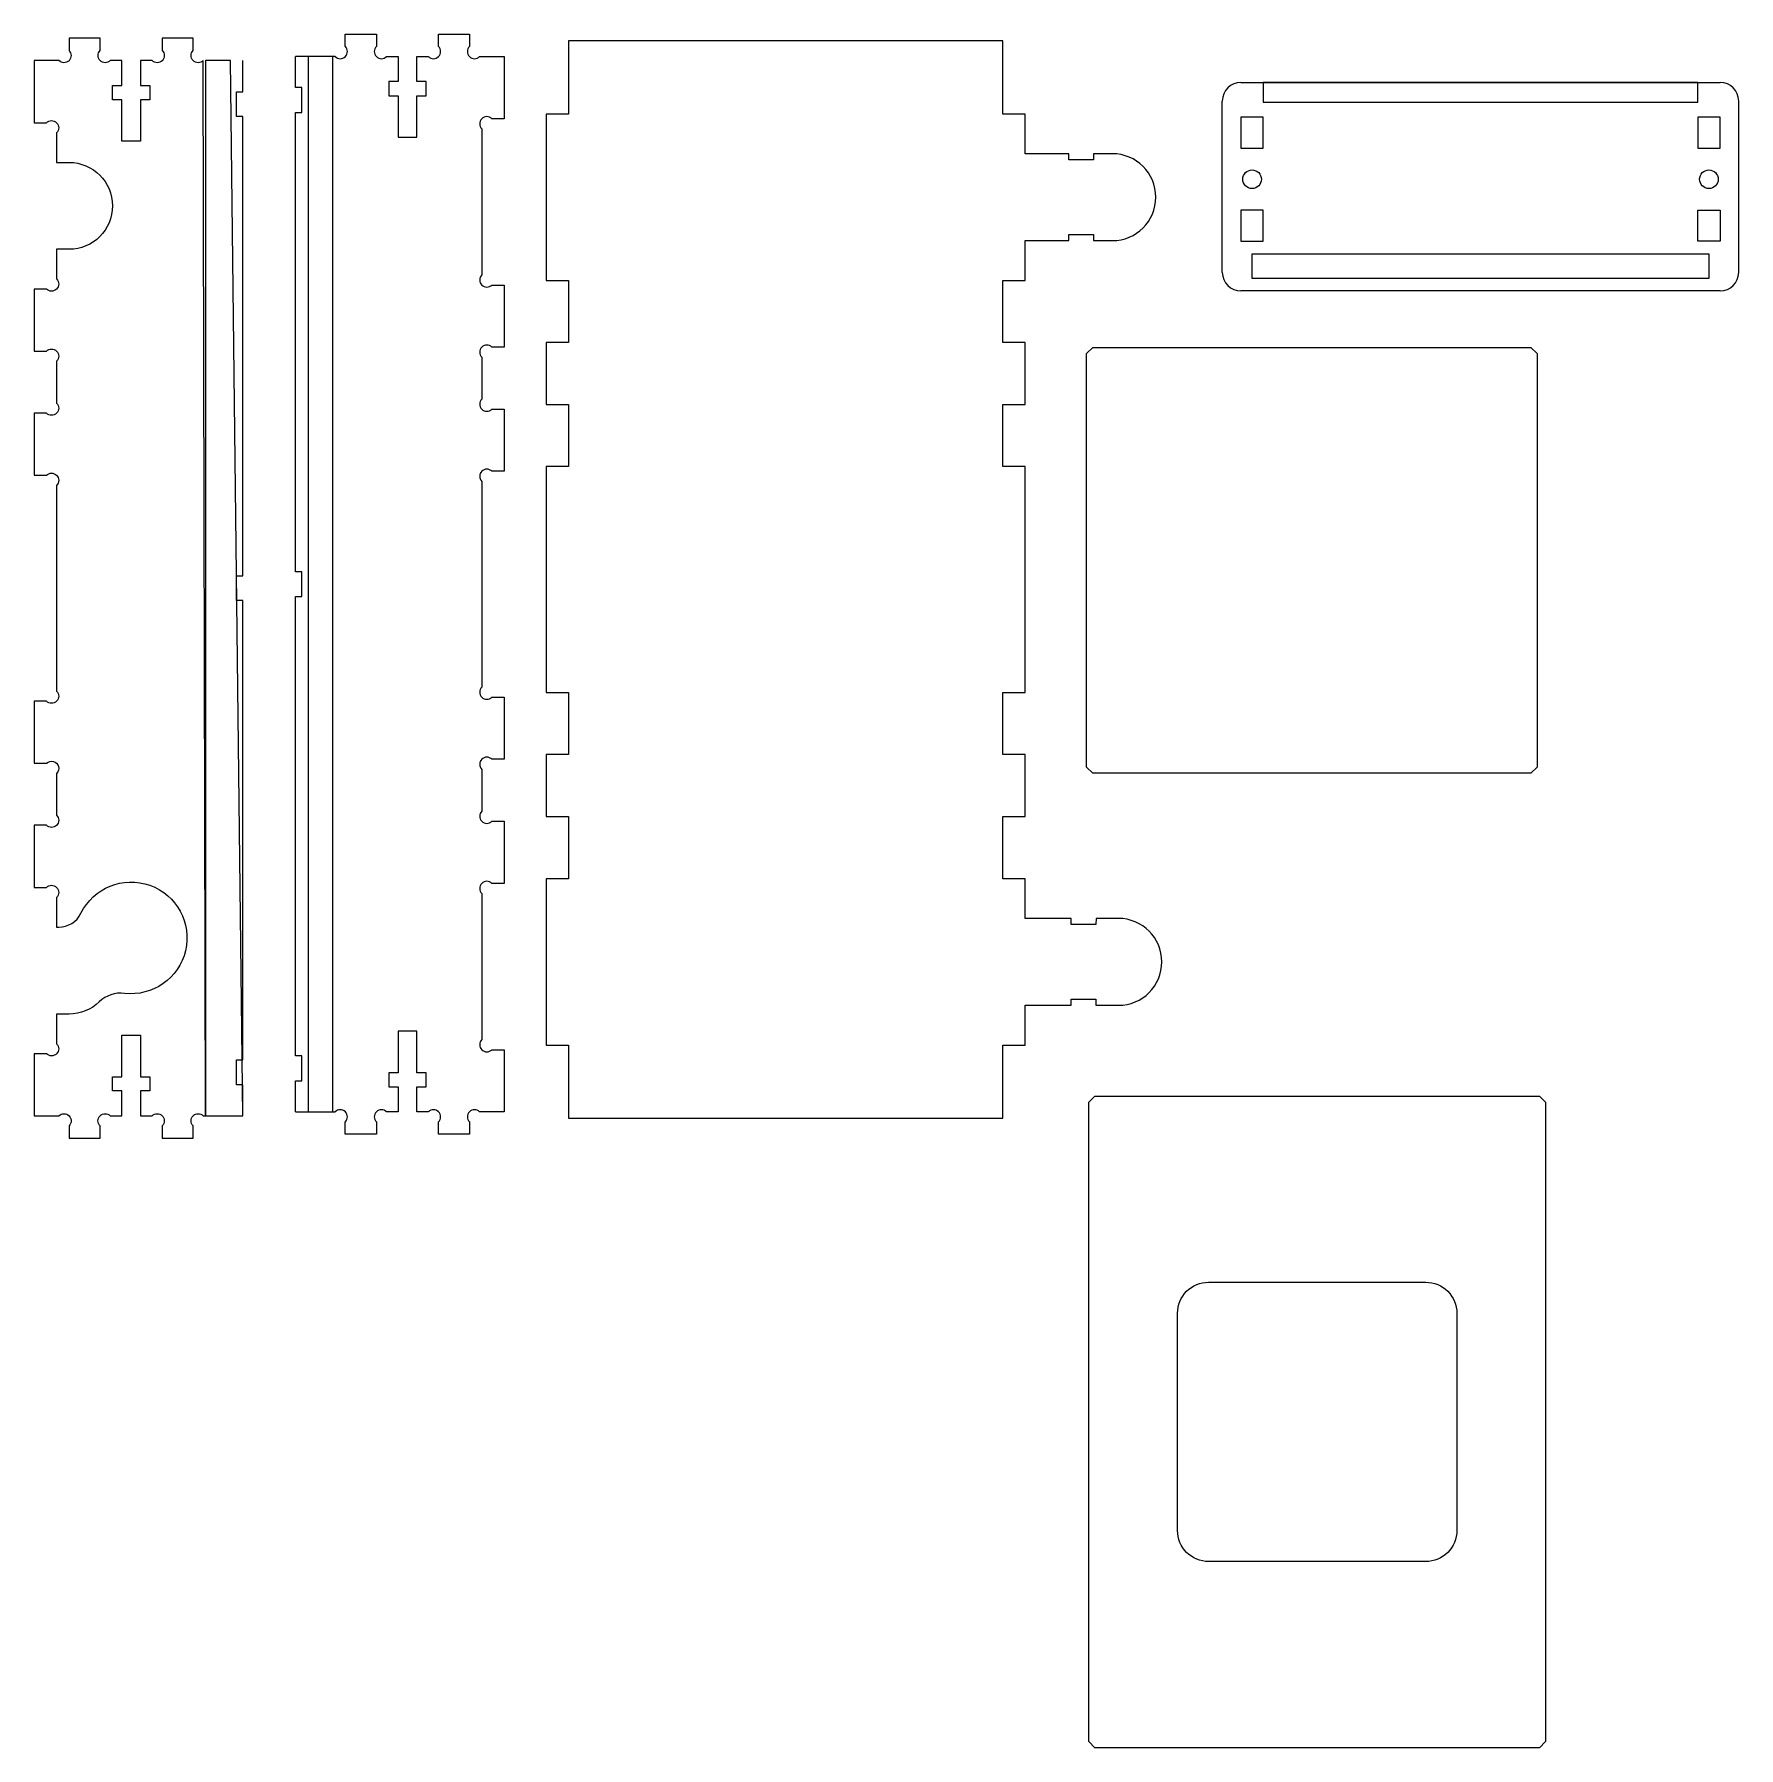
# Model space of a CAD drawing. Header units: millimetres. Extents: x -132 to 143, y -188 to 88.
import ezdxf

# ---------------------------------------------------------------- set-up
doc = ezdxf.new("R2010")
doc.units = ezdxf.units.MM

msp = doc.modelspace()

# ---------------------------------------------------------------- linework, layer by layer
for p, q in [((-81.95, 85.87), (-81.95, 87.85)), ((-81.95, 87.85), (-76.95, 87.85)), ((-76.95, 87.85), (-76.95, 85.87)), ((-66.95, 85.87), (-66.95, 87.85)), ((-66.95, 87.85), (-61.95, 87.85)), ((-61.95, 87.85), (-61.95, 85.87)), ((-98.46, 78.6), (-98.46, 83.6)), ((-89.95, 79.25), (-89.95, 84.25)), ((-83.58, 84.25), (-89.95, 84.25)), ((-75.32, 84.25), (-73.45, 84.25)), ((-73.45, 84.25), (-73.45, 80.25)), ((-70.45, 80.25), (-70.45, 84.25)), ((-70.45, 84.25), (-68.58, 84.25)), ((-60.32, 84.25), (-56.35, 84.25)), ((-56.35, 84.25), (-56.35, 74.25)), ((-73.45, 80.25), (-74.95, 80.25)), ((-74.95, 80.25), (-74.95, 77.95)), ((-68.95, 80.25), (-70.45, 80.25)), ((-68.95, 77.95), (-68.95, 80.25)), ((62.34, 80.09), (139.54, 80.09)), ((-99.46, 74.6), (-99.46, 78.6)), ((-99.46, 78.6), (-98.46, 78.6)), ((-88.95, 79.25), (-89.95, 79.25)), ((-88.95, 75.25), (-88.95, 79.25)), ((-74.95, 77.95), (-73.45, 77.95)), ((-73.45, 77.95), (-73.45, 71.25)), ((-70.45, 71.25), (-70.45, 77.95)), ((-70.45, 77.95), (-68.95, 77.95)), ((-98.46, 74.6), (-99.46, 74.6)), ((-98.46, 0.6), (-98.46, 74.6)), ((-89.95, 1.25), (-89.95, 75.25)), ((-89.95, 75.25), (-88.95, 75.25)), ((59.34, 49.49), (59.34, 77.09)), ((142.54, 49.49), (142.54, 77.09)), ((-59.95, 72.62), (-59.95, 49.07)), ((-56.35, 74.25), (-58.32, 74.25)), ((-73.45, 71.25), (-70.45, 71.25)), ((-58.32, 47.45), (-56.35, 47.45)), ((-56.35, 47.45), (-56.35, 37.45)), ((139.54, 46.49), (62.34, 46.49)), ((-56.35, 37.45), (-58.32, 37.45)), ((-59.95, 35.82), (-59.95, 29.07)), ((-58.32, 27.45), (-56.35, 27.45)), ((-56.35, 27.45), (-56.35, 17.45)), ((-56.35, 17.45), (-58.32, 17.45)), ((-59.95, 15.82), (-59.95, -17.33)), ((-99.46, -3.4), (-99.46, 0.6)), ((-99.46, 0.6), (-98.46, 0.6)), ((-88.95, 1.25), (-89.95, 1.25)), ((-88.95, -2.75), (-88.95, 1.25)), ((-89.95, -76.75), (-89.95, -2.75)), ((-89.95, -2.75), (-88.95, -2.75)), ((-98.46, -3.4), (-99.46, -3.4)), ((-98.46, -77.4), (-98.46, -3.4)), ((-58.32, -18.95), (-56.35, -18.95)), ((-56.35, -18.95), (-56.35, -28.95)), ((-56.35, -28.95), (-58.32, -28.95)), ((-59.95, -30.58), (-59.95, -37.33)), ((-58.32, -38.95), (-56.35, -38.95)), ((-56.35, -38.95), (-56.35, -48.95)), ((-56.35, -48.95), (-58.32, -48.95)), ((-59.95, -50.58), (-59.95, -74.13)), ((-70.45, -72.75), (-73.45, -72.75)), ((-73.45, -72.75), (-73.45, -79.45)), ((-70.45, -79.45), (-70.45, -72.75)), ((-88.95, -76.75), (-89.95, -76.75)), ((-88.95, -80.75), (-88.95, -76.75)), ((-58.32, -75.75), (-56.35, -75.75)), ((-56.35, -75.75), (-56.35, -85.75)), ((-99.46, -81.4), (-99.46, -77.4)), ((-99.46, -77.4), (-98.46, -77.4)), ((-73.45, -79.45), (-74.95, -79.45)), ((-74.95, -79.45), (-74.95, -81.75)), ((-68.95, -79.45), (-70.45, -79.45)), ((-68.95, -81.75), (-68.95, -79.45)), ((-98.46, -81.4), (-99.46, -81.4)), ((-98.46, -86.4), (-98.46, -81.4)), ((-89.95, -85.75), (-89.95, -80.75)), ((-89.95, -80.75), (-88.95, -80.75)), ((-74.95, -81.75), (-73.45, -81.75)), ((-73.45, -81.75), (-73.45, -85.75)), ((-70.45, -85.75), (-70.45, -81.75)), ((-70.45, -81.75), (-68.95, -81.75)), ((-104.46, -86.4), (-100.46, -86.4)), ((-89.95, -85.75), (-83.58, -85.75)), ((-81.95, -89.35), (-81.95, -87.38)), ((-76.95, -87.38), (-76.95, -89.35)), ((-73.45, -85.75), (-75.32, -85.75)), ((-68.58, -85.75), (-70.45, -85.75)), ((-66.95, -89.35), (-66.95, -87.38)), ((-61.95, -87.38), (-61.95, -89.35)), ((-56.35, -85.75), (-60.32, -85.75)), ((-76.95, -89.35), (-81.95, -89.35)), ((-61.95, -89.35), (-66.95, -89.35))]:
    msp.add_line(p, q)
msp.add_lwpolyline([(-104.46, 83.6), (-104.46, -86.4), (-104.84, 83.6, -1), (-106.46, 85.22), (-106.46, 87.2), (-111.46, 87.2), (-111.46, 85.22, -1), (-113.09, 83.6), (-114.96, 83.6), (-114.96, 79.6), (-113.46, 79.6), (-113.46, 77.3), (-114.96, 77.3), (-114.96, 70.6), (-117.96, 70.6), (-117.96, 77.3), (-119.46, 77.3), (-119.46, 79.6), (-117.96, 79.6), (-117.96, 83.6), (-119.84, 83.6, -1), (-121.46, 85.22), (-121.46, 87.2), (-126.46, 87.2), (-126.46, 85.22, -1), (-128.09, 83.6), (-132.06, 83.6), (-132.06, 73.6), (-130.09, 73.6, -1), (-128.46, 71.97), (-128.46, 67.2), (-126.46, 67.2, -1), (-126.46, 53.2), (-128.46, 53.2), (-128.46, 48.42, -1), (-130.09, 46.8), (-132.06, 46.8), (-132.06, 36.8), (-130.09, 36.8, -1), (-128.46, 35.17), (-128.46, 28.42, -1), (-130.09, 26.8), (-132.06, 26.8), (-132.06, 16.8), (-130.09, 16.8, -1), (-128.46, 15.17), (-128.46, -17.98, -1), (-130.09, -19.6), (-132.06, -19.6), (-132.06, -29.6), (-130.09, -29.6, -1), (-128.46, -31.23), (-128.46, -37.98, -1), (-130.09, -39.6), (-132.06, -39.6), (-132.06, -49.6), (-130.09, -49.6, -1), (-128.46, -51.23), (-128.46, -56), (-128.13, -56, 0.285985), (-124.54, -53.77, -1.934703), (-117.53, -66.67, 0.225478), (-121.6, -68.04, -0.194372), (-126.46, -70), (-128.46, -70), (-128.46, -74.78, -1), (-130.09, -76.4), (-132.06, -76.4), (-132.06, -86.4), (-128.09, -86.4, -1), (-126.46, -88.03), (-126.46, -90), (-121.46, -90), (-121.46, -88.03, -1), (-119.84, -86.4), (-117.96, -86.4), (-117.96, -82.4), (-119.46, -82.4), (-119.46, -80.1), (-117.96, -80.1), (-117.96, -73.4), (-114.96, -73.4), (-114.96, -80.1), (-113.46, -80.1), (-113.46, -82.4), (-114.96, -82.4), (-114.96, -86.4), (-113.09, -86.4, -1), (-111.46, -88.03), (-111.46, -90), (-106.46, -90), (-106.46, -88.03, -1), (-104.84, -86.4), (-98.46, -86.4)], format="xyb")
for points in [[(27.6, -28.2), (24, -28.2), (24, -18.2), (27.6, -18.2), (27.6, 18.2), (24, 18.2), (24, 28.2), (27.6, 28.2), (27.6, 38.2), (24, 38.2), (24, 48.2), (27.6, 48.2), (27.6, 54.6), (34.6, 54.6), (34.6, 55.6), (38.6, 55.6), (38.6, 54.6), (41.62, 54.6, 1), (41.62, 68.6), (38.6, 68.6), (38.6, 67.6), (34.6, 67.6), (34.6, 68.6), (27.6, 68.6), (27.6, 75), (24, 75), (24, 86.8), (-46, 86.8), (-46, 75), (-49.6, 75), (-49.6, 48.2), (-46, 48.2), (-46, 38.2), (-49.6, 38.2), (-49.6, 28.2), (-46, 28.2), (-46, 18.2), (-49.6, 18.2), (-49.6, -18.2), (-46, -18.2), (-46, -28.2), (-49.6, -28.2), (-49.6, -38.2), (-46, -38.2), (-46, -48.2), (-49.6, -48.2), (-49.6, -75), (-46, -75), (-46, -86.8), (24, -86.8), (24, -75), (27.6, -75), (27.6, -68.6), (34.98, -68.6), (34.97, -67.6), (38.97, -67.6), (38.98, -68.6), (42.6, -68.6, 1), (42.6, -54.6), (39, -54.6), (38.99, -55.6), (34.99, -55.6), (35, -54.6), (27.6, -54.6), (27.6, -48.2), (24, -48.2), (24, -38.2), (27.6, -38.2)], [(57.13, -113.21), (92.13, -113.21, -0.414214), (97.13, -118.21), (97.13, -153.21, -0.414214), (92.13, -158.21), (57.13, -158.21, -0.414214), (52.13, -153.21), (52.13, -118.21, -0.414214)]]:
    msp.add_lwpolyline(points, format="xyb", close=True)
msp.add_lwpolyline([(-104.84, -86.4), (-98.46, -86.4), (-100.46, 83.6), (-104.46, 83.6), (-104.46, -86.4)])
for points in [[(-87.95, 84.25), (-87.95, -85.75), (-83.95, -85.75), (-83.95, 84.25)], [(65.94, 76.89), (135.94, 76.89), (135.94, 80.09), (65.94, 80.09)], [(62.34, 74.49), (62.34, 69.49), (65.94, 69.49), (65.94, 74.49)], [(139.54, 74.49), (135.94, 74.49), (135.94, 69.49), (139.54, 69.49)], [(62.34, 59.49), (62.34, 54.49), (65.94, 54.49), (65.94, 59.49)], [(139.54, 59.49), (139.54, 54.49), (135.94, 54.49), (135.94, 59.49)], [(137.74, 48.49), (64.14, 48.49), (64.14, 52.49), (137.74, 52.49)], [(38.46, -31.21), (37.46, -30.21), (37.46, 36.39), (38.46, 37.39), (109.06, 37.39), (110.06, 36.39), (110.06, -30.21), (109.06, -31.21)], [(38.83, -188.21), (37.83, -187.21), (37.83, -84.21), (38.83, -83.21), (110.43, -83.21), (111.43, -84.21), (111.43, -187.21), (110.43, -188.21)]]:
    msp.add_lwpolyline(points, close=True)
for centre in [(64.14, 64.49), (137.74, 64.49)]:
    msp.add_circle(centre, 1.5)
for centre, radius, start, end in [((-82.76, 85.06), 1.15, 225, 45), ((-76.14, 85.06), 1.15, 135, 315), ((-67.76, 85.06), 1.15, 225, 45), ((-61.14, 85.06), 1.15, 135, 315), ((62.34, 77.09), 3, 90, 180), ((139.54, 77.09), 3, 0, 90), ((-59.14, 73.43), 1.15, 45, 225), ((-59.14, 48.26), 1.15, 135, 315), ((62.34, 49.49), 3, 180, 270), ((139.54, 49.49), 3, 270, 0), ((-59.14, 36.63), 1.15, 45, 225), ((-59.14, 28.26), 1.15, 135, 315), ((-59.14, 16.63), 1.15, 45, 225), ((-59.14, -18.14), 1.15, 135, 315), ((-59.14, -29.77), 1.15, 45, 225), ((-59.14, -38.14), 1.15, 135, 315), ((-59.14, -49.77), 1.15, 45, 225), ((-59.14, -74.94), 1.15, 135, 315), ((-82.76, -86.57), 1.15, 315, 135), ((-76.14, -86.57), 1.15, 45, 225), ((-67.76, -86.57), 1.15, 315, 135), ((-61.14, -86.57), 1.15, 45, 225)]:
    msp.add_arc(centre, radius, start, end)

doc.saveas('drawing.dxf')
